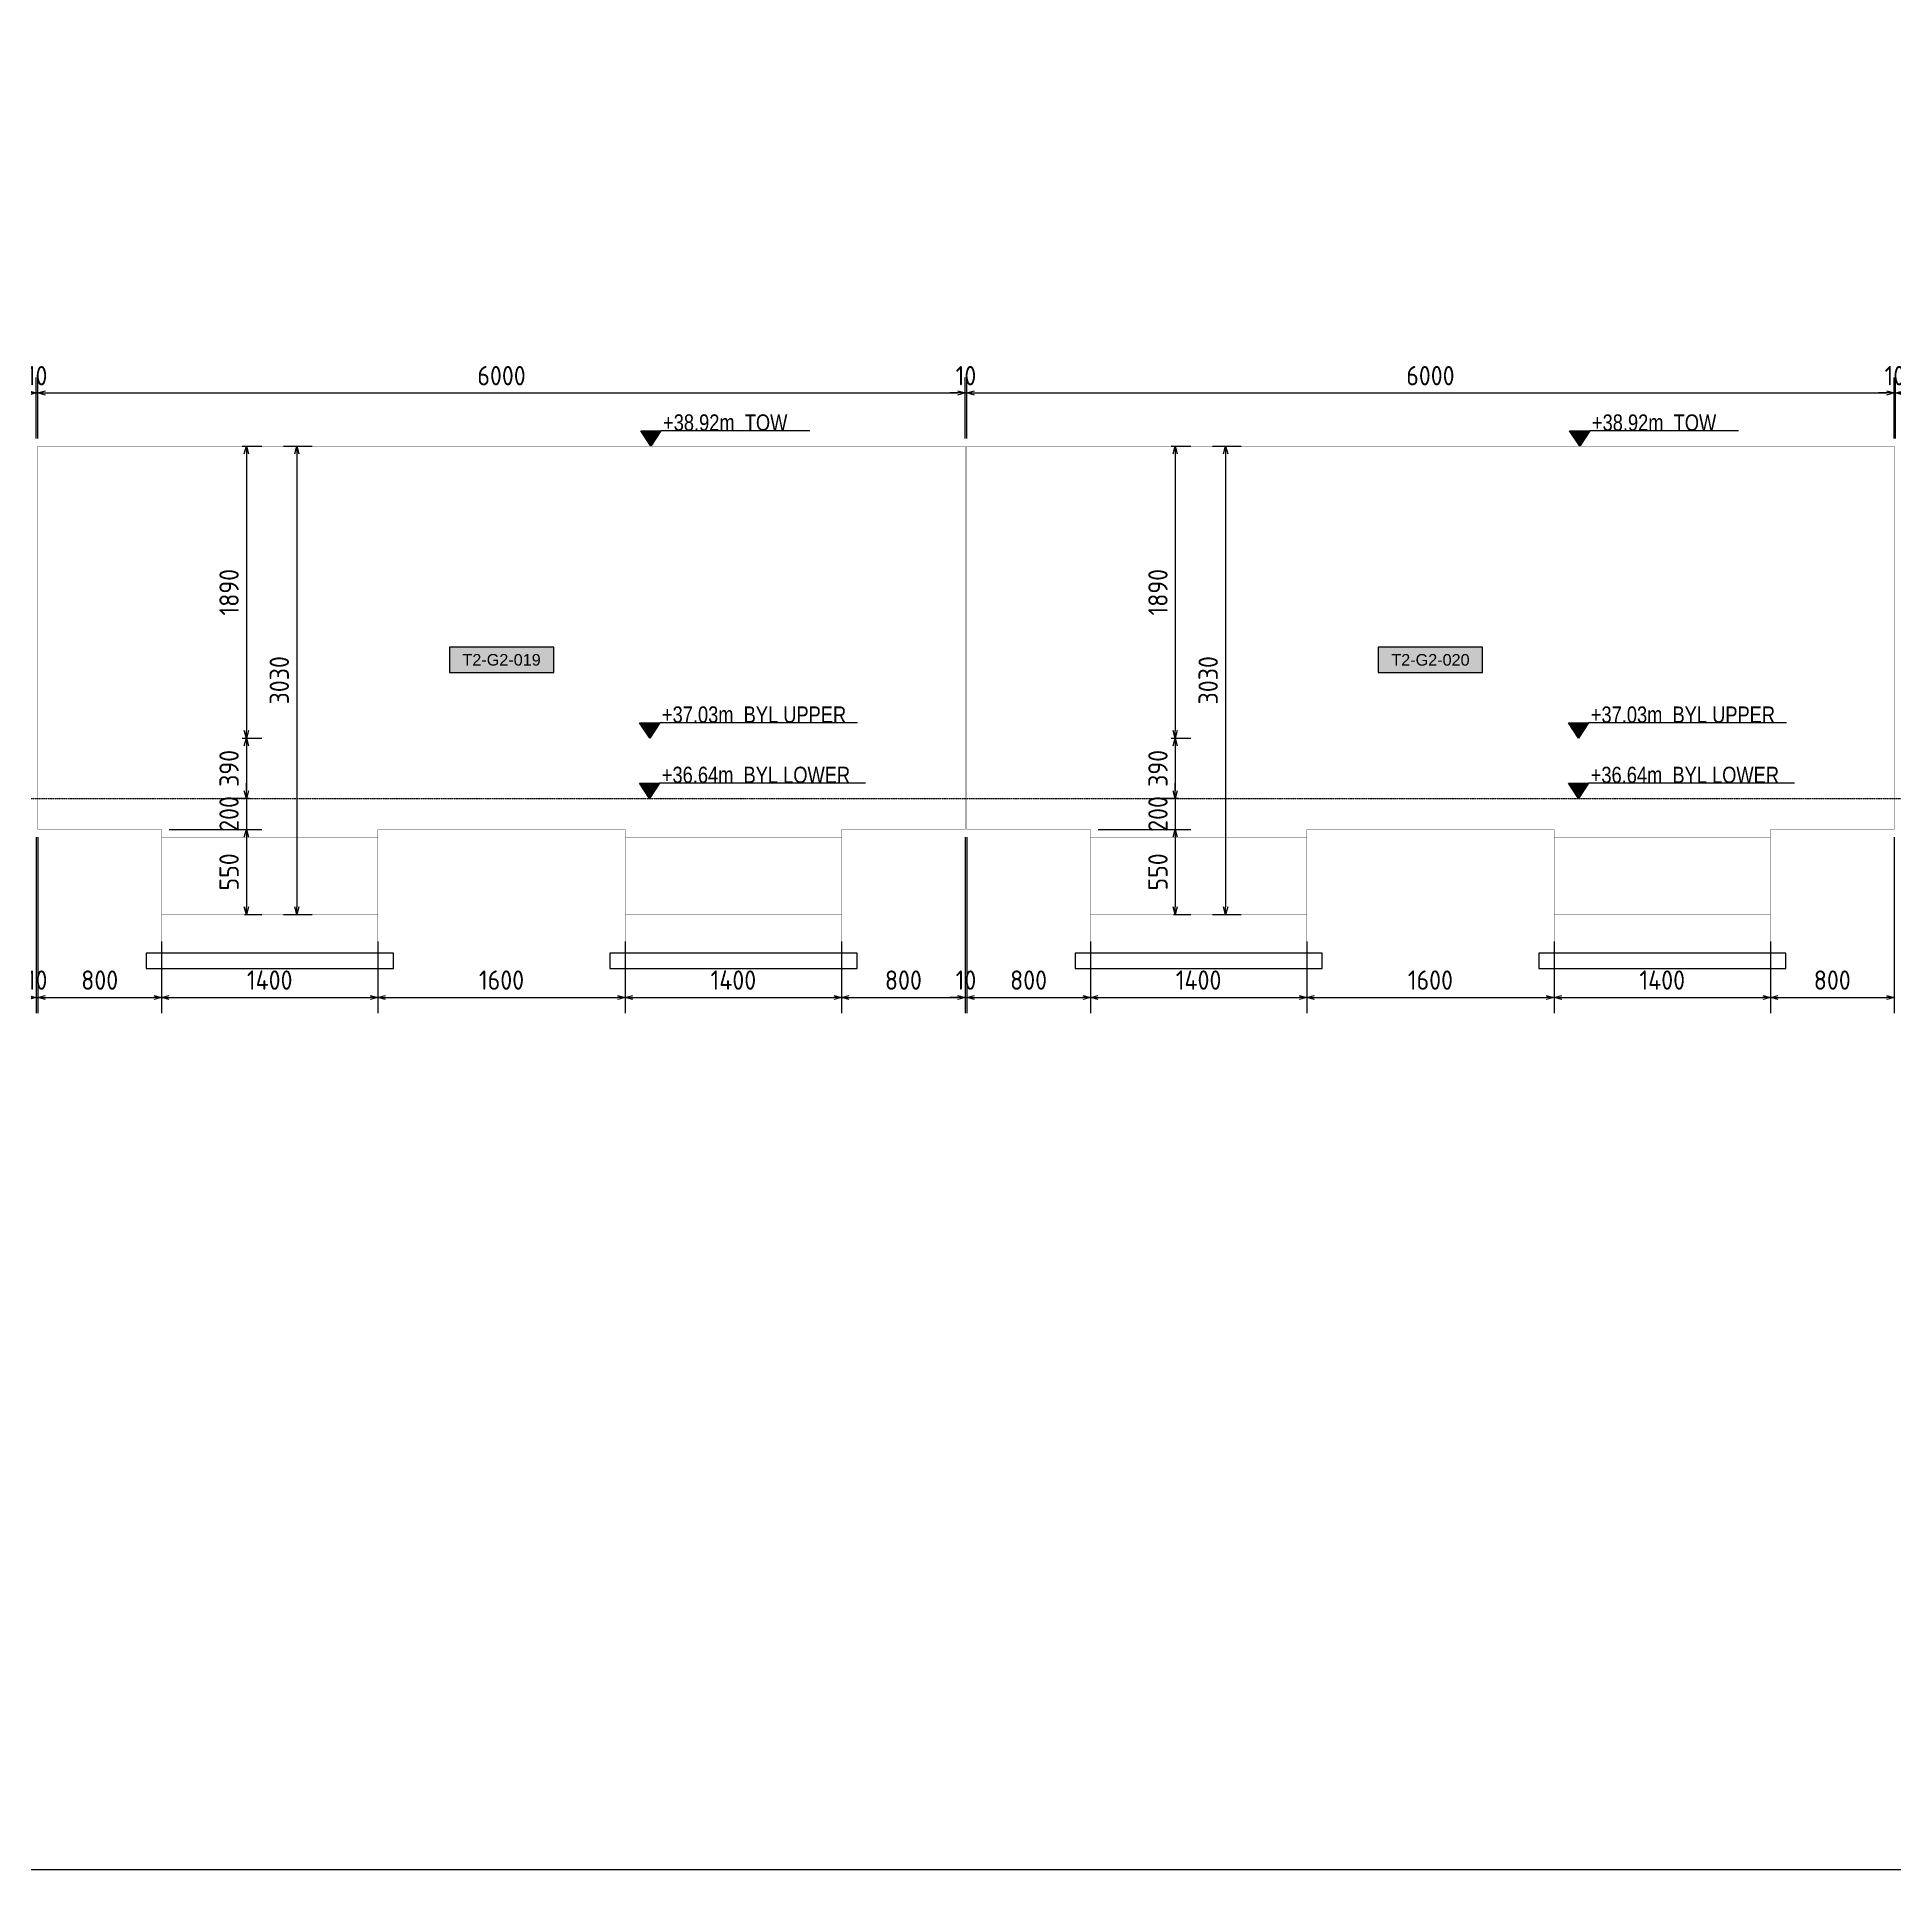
# Model space of a CAD drawing. Header units: centimetres. Extents: x -6122352 to 6876996, y -1694241 to 2592194.
# Drawn here: x 3414785 to 3426805, y 779040 to 790899 of the extents above; entities that cross this region are included whole.
import ezdxf
from ezdxf.enums import TextEntityAlignment as Align

# ---------------------------------------------------------------- set-up
doc = ezdxf.new("R2010")
doc.units = ezdxf.units.CM
doc.header["$MEASUREMENT"] = 0
doc.header["$PDMODE"] = 66
doc.header["$PDSIZE"] = 100
for name, pattern in [('CENTER', [2, 1.25, -0.25, 0.25, -0.25]), ('DASHED2', [0.375, 0.25, -0.125]), ('HIDDEN', [0.375, 0.25, -0.125])]:
    doc.linetypes.add(name, pattern=pattern)
doc.layers.get('Defpoints').update_dxf_attribs({"color": 255, "linetype": 'CENTER'})
for name, color, linetype in [('@MI-TYPE-01', 30, 'Continuous'), ('@MI-TYPE-02', 6, 'Continuous'), ('JML-Dimension', 1, 'Continuous'), ('PANEL-TAGS', 7, 'Continuous'), ('SECTION', 130, 'Continuous')]:
    doc.layers.add(name, color=color, linetype=linetype)
doc.styles.add('PANELTAG_STYLE', font='arial.ttf')
doc.styles.add('Schueco-BEMSTIL', font='isocpeur.ttf', dxfattribs={"width": 0.9})
doc.styles.add('txt-Pisa-std', font='arial.ttf', dxfattribs={"width": 0.8})
doc.dimstyles.new('MI- JWC-TXT-2.5 MM', dxfattribs={"dimscale": 1.5, "dimtxt": 2.5, "dimasz": 1, "dimexe": 2, "dimexo": 1, "dimgap": 1, "dimtad": 1, "dimdec": 0, "dimdsep": 46, "dimtxsty": 'Schueco-BEMSTIL', "dimblk": 'OPEN30', "dimcen": 0, "dimdle": 2, "dimclrd": 140, "dimclre": 8, "dimclrt": 40, "dimadec": 0, "dimazin": 2, "dimtfac": 1, "dimtdec": 0, "dimtix": 1, "dimtmove": 2, "dimatfit": 3, "dimldrblk": 'OPEN', "dimfxl": 2, "dimlwd": -1, "dimlwe": -1, "dimarcsym": 0})

# ---------------------------------------------------------------- blocks, each defined once
blk = doc.blocks.new('*U1142')
at = {"layer": 'JML-Dimension'}
h = blk.add_hatch(color=10, dxfattribs=at)
h.dxf.hatch_style = 1
h.paths.add_polyline_path([(0, 0), (-1.54, 2.37), (1.54, 2.37)])
blk.add_line((24.31, 2.37), (1.54, 2.37), dxfattribs=at)
blk.add_lwpolyline([(0, 0), (-1.54, 2.37), (1.54, 2.37), (0, 0)], dxfattribs=at)
at = {"color": 5, "style": 'txt-Pisa-std', "width": 0.8}
blk.add_attdef('+0.0', text='', height=2.5, dxfattribs=at).set_placement((1.87, 2.37), align=Align.BOTTOM_LEFT)
blk = doc.blocks.new('*U1445')
at = {"layer": 'JML-Dimension'}
h = blk.add_hatch(color=10, dxfattribs=at)
h.dxf.hatch_style = 1
h.paths.add_polyline_path([(0, 0), (-1.54, 2.37), (1.54, 2.37)])
blk.add_line((31.81, 2.37), (1.54, 2.37), dxfattribs=at)
blk.add_lwpolyline([(0, 0), (-1.54, 2.37), (1.54, 2.37), (0, 0)], dxfattribs=at)
at = {"color": 5, "style": 'txt-Pisa-std', "width": 0.8}
blk.add_attdef('+0.0', text='', height=2.5, dxfattribs=at).set_placement((1.87, 2.37), align=Align.BOTTOM_LEFT)
blk = doc.blocks.new('*U1446')
at = {"layer": 'JML-Dimension'}
h = blk.add_hatch(color=10, dxfattribs=at)
h.dxf.hatch_style = 1
h.paths.add_polyline_path([(0, 0), (-1.54, 2.37), (1.54, 2.37)])
blk.add_line((33.03, 2.37), (1.54, 2.37), dxfattribs=at)
blk.add_lwpolyline([(0, 0), (-1.54, 2.37), (1.54, 2.37), (0, 0)], dxfattribs=at)
at = {"color": 5, "style": 'txt-Pisa-std', "width": 0.8}
blk.add_attdef('+0.0', text='', height=2.5, dxfattribs=at).set_placement((1.87, 2.37), align=Align.BOTTOM_LEFT)
blk = doc.blocks.new('_Open30')
at = {"color": 0, "linetype": 'ByBlock', "lineweight": -2}
for p, q in [((-1, 0.27), (0, 0)), ((0, 0), (-1, -0.27)), ((0, 0), (-1, 0))]:
    blk.add_line(p, q, dxfattribs=at)
blk = doc.blocks.new('*D1535')
at = {"layer": '@MI-TYPE-01', "color": 8, "transparency": 16777216}
for p, q in [((3416379, 788252), (3416565, 788252)), ((3416379, 785222), (3416565, 785222))]:
    blk.add_line(p, q, dxfattribs=at)
at = {"layer": '@MI-TYPE-01', "color": 140, "transparency": 16777216}
blk.add_line((3416465, 788202), (3416465, 785272), dxfattribs=at)
at = {"layer": 'Defpoints', "color": 0, "transparency": 16777216}
for p in [(3416329, 788252), (3416329, 785222), (3416465, 785222)]:
    blk.add_point(p, dxfattribs=at)
at = {"layer": '@MI-TYPE-01', "color": 140, "transparency": 16777216, "xscale": 50, "yscale": 50, "zscale": 50}
for p, rotation in [((3416465, 788252), 90), ((3416465, 785222), 270)]:
    blk.add_blockref('_Open30', p, dxfattribs=dict(at, rotation=rotation))
at = {"layer": '@MI-TYPE-01', "color": 40, "transparency": 16777216, "insert": (3416352, 786737), "char_height": 125, "attachment_point": 5, "rotation": 90, "style": 'Schueco-BEMSTIL'}
blk.add_mtext('3030', dxfattribs=at)
blk = doc.blocks.new('_Open')
at = {"color": 0, "linetype": 'ByBlock', "lineweight": -2}
for p, q in [((-1, 0.2), (0, 0)), ((-1, -0.2), (0, 0)), ((0, 0), (-1, 0))]:
    blk.add_line(p, q, dxfattribs=at)
blk = doc.blocks.new('*D1536')
at = {"layer": '@MI-TYPE-01', "color": 8, "transparency": 16777216}
for p, q in [((3416112, 788252), (3416239, 788252)), ((3416112, 786362), (3416239, 786362))]:
    blk.add_line(p, q, dxfattribs=at)
at = {"layer": '@MI-TYPE-01', "color": 140, "transparency": 16777216}
blk.add_line((3416139, 788202), (3416139, 786412), dxfattribs=at)
at = {"layer": 'Defpoints', "color": 0, "transparency": 16777216}
for p in [(3416062, 788252), (3416062, 786362), (3416139, 786362)]:
    blk.add_point(p, dxfattribs=at)
at = {"layer": '@MI-TYPE-01', "color": 140, "transparency": 16777216, "xscale": 50, "yscale": 50, "zscale": 50}
for p, rotation in [((3416139, 788252), 90), ((3416139, 786362), 270)]:
    blk.add_blockref('_Open30', p, dxfattribs=dict(at, rotation=rotation))
at = {"layer": '@MI-TYPE-01', "color": 40, "transparency": 16777216, "insert": (3416027, 787307), "char_height": 125, "attachment_point": 5, "rotation": 90, "style": 'Schueco-BEMSTIL'}
blk.add_mtext('1890', dxfattribs=at)
blk = doc.blocks.new('*D1537')
at = {"layer": '@MI-TYPE-01', "color": 8, "transparency": 16777216}
for p, q in [((3416112, 786362), (3416239, 786362)), ((3416160, 785972), (3416039, 785972))]:
    blk.add_line(p, q, dxfattribs=at)
at = {"layer": '@MI-TYPE-01', "color": 140, "transparency": 16777216}
blk.add_line((3416139, 786312), (3416139, 786022), dxfattribs=at)
at = {"layer": 'Defpoints', "color": 0, "transparency": 16777216}
for p in [(3416062, 786362), (3416139, 785972), (3416210, 785972)]:
    blk.add_point(p, dxfattribs=at)
at = {"layer": '@MI-TYPE-01', "color": 140, "transparency": 16777216, "xscale": 50, "yscale": 50, "zscale": 50}
for p, rotation in [((3416139, 786362), 90), ((3416139, 785972), 270)]:
    blk.add_blockref('_Open30', p, dxfattribs=dict(at, rotation=rotation))
at = {"layer": '@MI-TYPE-01', "color": 40, "transparency": 16777216, "insert": (3416027, 786167), "char_height": 125, "attachment_point": 5, "rotation": 90, "style": 'Schueco-BEMSTIL'}
blk.add_mtext('390', dxfattribs=at)
blk = doc.blocks.new('*D1538')
at = {"layer": '@MI-TYPE-01', "color": 8, "transparency": 16777216}
for p, q in [((3416160, 785972), (3416039, 785972)), ((3415640, 785772), (3416239, 785772))]:
    blk.add_line(p, q, dxfattribs=at)
at = {"layer": '@MI-TYPE-01', "color": 140, "transparency": 16777216}
for p, q in [((3416139, 786022), (3416139, 786072)), ((3416139, 785972), (3416139, 785772)), ((3416139, 785722), (3416139, 785672))]:
    blk.add_line(p, q, dxfattribs=at)
at = {"layer": 'Defpoints', "color": 0, "transparency": 16777216}
for p in [(3416210, 785972), (3415590, 785772), (3416139, 785772)]:
    blk.add_point(p, dxfattribs=at)
at = {"layer": '@MI-TYPE-01', "color": 140, "transparency": 16777216, "xscale": 50, "yscale": 50, "zscale": 50}
for p, rotation in [((3416139, 785972), 270), ((3416139, 785772), 90)]:
    blk.add_blockref('_Open30', p, dxfattribs=dict(at, rotation=rotation))
at = {"layer": '@MI-TYPE-01', "color": 40, "transparency": 16777216, "insert": (3416027, 785872), "char_height": 125, "attachment_point": 5, "rotation": 90, "style": 'Schueco-BEMSTIL'}
blk.add_mtext('200', dxfattribs=at)
blk = doc.blocks.new('*D1539')
at = {"layer": '@MI-TYPE-01', "color": 8, "transparency": 16777216}
for p, q in [((3415640, 785772), (3416239, 785772)), ((3416127, 785222), (3416239, 785222))]:
    blk.add_line(p, q, dxfattribs=at)
at = {"layer": '@MI-TYPE-01', "color": 140, "transparency": 16777216}
blk.add_line((3416139, 785722), (3416139, 785272), dxfattribs=at)
at = {"layer": 'Defpoints', "color": 0, "transparency": 16777216}
for p in [(3415590, 785772), (3416077, 785222), (3416139, 785222)]:
    blk.add_point(p, dxfattribs=at)
at = {"layer": '@MI-TYPE-01', "color": 140, "transparency": 16777216, "xscale": 50, "yscale": 50, "zscale": 50}
for p, rotation in [((3416139, 785772), 90), ((3416139, 785222), 270)]:
    blk.add_blockref('_Open30', p, dxfattribs=dict(at, rotation=rotation))
at = {"layer": '@MI-TYPE-01', "color": 40, "transparency": 16777216, "insert": (3416027, 785497), "char_height": 125, "attachment_point": 5, "rotation": 90, "style": 'Schueco-BEMSTIL'}
blk.add_mtext('550', dxfattribs=at)
blk = doc.blocks.new('*D1540')
at = {"layer": '@MI-TYPE-01', "color": 8, "transparency": 16777216}
for p, q in [((3422389, 788252), (3422575, 788252)), ((3422389, 785222), (3422575, 785222))]:
    blk.add_line(p, q, dxfattribs=at)
at = {"layer": '@MI-TYPE-01', "color": 140, "transparency": 16777216}
blk.add_line((3422475, 788202), (3422475, 785272), dxfattribs=at)
at = {"layer": 'Defpoints', "color": 0, "transparency": 16777216}
for p in [(3422339, 788252), (3422339, 785222), (3422475, 785222)]:
    blk.add_point(p, dxfattribs=at)
at = {"layer": '@MI-TYPE-01', "color": 140, "transparency": 16777216, "xscale": 50, "yscale": 50, "zscale": 50}
for p, rotation in [((3422475, 788252), 90), ((3422475, 785222), 270)]:
    blk.add_blockref('_Open30', p, dxfattribs=dict(at, rotation=rotation))
at = {"layer": '@MI-TYPE-01', "color": 40, "transparency": 16777216, "insert": (3422362, 786737), "char_height": 125, "attachment_point": 5, "rotation": 90, "style": 'Schueco-BEMSTIL'}
blk.add_mtext('3030', dxfattribs=at)
blk = doc.blocks.new('*D1541')
at = {"layer": '@MI-TYPE-01', "color": 8, "transparency": 16777216}
for p, q in [((3422122, 788252), (3422249, 788252)), ((3422122, 786362), (3422249, 786362))]:
    blk.add_line(p, q, dxfattribs=at)
at = {"layer": '@MI-TYPE-01', "color": 140, "transparency": 16777216}
blk.add_line((3422149, 788202), (3422149, 786412), dxfattribs=at)
at = {"layer": 'Defpoints', "color": 0, "transparency": 16777216}
for p in [(3422072, 788252), (3422072, 786362), (3422149, 786362)]:
    blk.add_point(p, dxfattribs=at)
at = {"layer": '@MI-TYPE-01', "color": 140, "transparency": 16777216, "xscale": 50, "yscale": 50, "zscale": 50}
for p, rotation in [((3422149, 788252), 90), ((3422149, 786362), 270)]:
    blk.add_blockref('_Open30', p, dxfattribs=dict(at, rotation=rotation))
at = {"layer": '@MI-TYPE-01', "color": 40, "transparency": 16777216, "insert": (3422037, 787307), "char_height": 125, "attachment_point": 5, "rotation": 90, "style": 'Schueco-BEMSTIL'}
blk.add_mtext('1890', dxfattribs=at)
blk = doc.blocks.new('*D1542')
at = {"layer": '@MI-TYPE-01', "color": 8, "transparency": 16777216}
for p, q in [((3422122, 786362), (3422249, 786362)), ((3422170, 785972), (3422049, 785972))]:
    blk.add_line(p, q, dxfattribs=at)
at = {"layer": '@MI-TYPE-01', "color": 140, "transparency": 16777216}
blk.add_line((3422149, 786312), (3422149, 786022), dxfattribs=at)
at = {"layer": 'Defpoints', "color": 0, "transparency": 16777216}
for p in [(3422072, 786362), (3422149, 785972), (3422220, 785972)]:
    blk.add_point(p, dxfattribs=at)
at = {"layer": '@MI-TYPE-01', "color": 140, "transparency": 16777216, "xscale": 50, "yscale": 50, "zscale": 50}
for p, rotation in [((3422149, 786362), 90), ((3422149, 785972), 270)]:
    blk.add_blockref('_Open30', p, dxfattribs=dict(at, rotation=rotation))
at = {"layer": '@MI-TYPE-01', "color": 40, "transparency": 16777216, "insert": (3422037, 786167), "char_height": 125, "attachment_point": 5, "rotation": 90, "style": 'Schueco-BEMSTIL'}
blk.add_mtext('390', dxfattribs=at)
blk = doc.blocks.new('*D1543')
at = {"layer": '@MI-TYPE-01', "color": 8, "transparency": 16777216}
for p, q in [((3422170, 785972), (3422049, 785972)), ((3421650, 785772), (3422249, 785772))]:
    blk.add_line(p, q, dxfattribs=at)
at = {"layer": '@MI-TYPE-01', "color": 140, "transparency": 16777216}
for p, q in [((3422149, 786022), (3422149, 786072)), ((3422149, 785972), (3422149, 785772)), ((3422149, 785722), (3422149, 785672))]:
    blk.add_line(p, q, dxfattribs=at)
at = {"layer": 'Defpoints', "color": 0, "transparency": 16777216}
for p in [(3422220, 785972), (3421600, 785772), (3422149, 785772)]:
    blk.add_point(p, dxfattribs=at)
at = {"layer": '@MI-TYPE-01', "color": 140, "transparency": 16777216, "xscale": 50, "yscale": 50, "zscale": 50}
for p, rotation in [((3422149, 785972), 270), ((3422149, 785772), 90)]:
    blk.add_blockref('_Open30', p, dxfattribs=dict(at, rotation=rotation))
at = {"layer": '@MI-TYPE-01', "color": 40, "transparency": 16777216, "insert": (3422037, 785872), "char_height": 125, "attachment_point": 5, "rotation": 90, "style": 'Schueco-BEMSTIL'}
blk.add_mtext('200', dxfattribs=at)
blk = doc.blocks.new('*D1544')
at = {"layer": '@MI-TYPE-01', "color": 8, "transparency": 16777216}
for p, q in [((3421650, 785772), (3422249, 785772)), ((3422137, 785222), (3422249, 785222))]:
    blk.add_line(p, q, dxfattribs=at)
at = {"layer": '@MI-TYPE-01', "color": 140, "transparency": 16777216}
blk.add_line((3422149, 785722), (3422149, 785272), dxfattribs=at)
at = {"layer": 'Defpoints', "color": 0, "transparency": 16777216}
for p in [(3421600, 785772), (3422087, 785222), (3422149, 785222)]:
    blk.add_point(p, dxfattribs=at)
at = {"layer": '@MI-TYPE-01', "color": 140, "transparency": 16777216, "xscale": 50, "yscale": 50, "zscale": 50}
for p, rotation in [((3422149, 785772), 90), ((3422149, 785222), 270)]:
    blk.add_blockref('_Open30', p, dxfattribs=dict(at, rotation=rotation))
at = {"layer": '@MI-TYPE-01', "color": 40, "transparency": 16777216, "insert": (3422037, 785497), "char_height": 125, "attachment_point": 5, "rotation": 90, "style": 'Schueco-BEMSTIL'}
blk.add_mtext('550', dxfattribs=at)
blk = doc.blocks.new('T2-ELE FT')
at = {"color": 12, "linetype": 'HIDDEN', "ltscale": 5, "const_width": 2}
blk.add_lwpolyline([(30306558, 1676366), (30306558, 1676866), (30307958, 1676866), (30307958, 1676366)], dxfattribs=at)
at = {"color": 12, "ltscale": 20, "const_width": 2}
blk.add_lwpolyline([(30306558, 1676366), (30307958, 1676366), (30307958, 1676116), (30306558, 1676116)], close=True, dxfattribs=at)
at = {"color": 8, "ltscale": 20}
blk.add_lwpolyline([(30306458, 1676116), (30308058, 1676116), (30308058, 1676016), (30306458, 1676016)], close=True, dxfattribs=at)
blk = doc.blocks.new('*D1584')
at = {"layer": '@MI-TYPE-01', "color": 8, "transparency": 16777216}
for p, q in [((3414780, 788302), (3414780, 788696)), ((3414790, 788302), (3414790, 788696))]:
    blk.add_line(p, q, dxfattribs=at)
at = {"layer": '@MI-TYPE-01', "color": 140, "transparency": 16777216}
for p, q in [((3414730, 788596), (3414680, 788596)), ((3414780, 788596), (3414790, 788596)), ((3414840, 788596), (3414890, 788596))]:
    blk.add_line(p, q, dxfattribs=at)
at = {"layer": 'Defpoints', "color": 0, "transparency": 16777216}
for p in [(3414790, 788596), (3414780, 788252), (3414790, 788252)]:
    blk.add_point(p, dxfattribs=at)
at = {"layer": '@MI-TYPE-01', "color": 140, "transparency": 16777216, "xscale": 50, "yscale": 50, "zscale": 50}
blk.add_blockref('_Open30', (3414780, 788596), dxfattribs=at)
at = {"layer": '@MI-TYPE-01', "color": 140, "transparency": 16777216, "xscale": 50, "yscale": 50, "zscale": 50, "rotation": 180}
blk.add_blockref('_Open30', (3414790, 788596), dxfattribs=at)
at = {"layer": '@MI-TYPE-01', "color": 40, "transparency": 16777216, "insert": (3414785, 788708), "char_height": 125, "attachment_point": 5, "style": 'Schueco-BEMSTIL'}
blk.add_mtext('10', dxfattribs=at)
blk = doc.blocks.new('*D1585')
at = {"layer": '@MI-TYPE-01', "color": 8, "transparency": 16777216}
for p, q in [((3414790, 788302), (3414790, 788696)), ((3420790, 788302), (3420790, 788696))]:
    blk.add_line(p, q, dxfattribs=at)
at = {"layer": '@MI-TYPE-01', "color": 140, "transparency": 16777216}
blk.add_line((3414840, 788596), (3420740, 788596), dxfattribs=at)
at = {"layer": 'Defpoints', "color": 0, "transparency": 16777216}
for p in [(3420790, 788596), (3414790, 788252), (3420790, 788252)]:
    blk.add_point(p, dxfattribs=at)
at = {"layer": '@MI-TYPE-01', "color": 140, "transparency": 16777216, "xscale": 50, "yscale": 50, "zscale": 50, "rotation": 180}
blk.add_blockref('_Open30', (3414790, 788596), dxfattribs=at)
at = {"layer": '@MI-TYPE-01', "color": 140, "transparency": 16777216, "xscale": 50, "yscale": 50, "zscale": 50}
blk.add_blockref('_Open30', (3420790, 788596), dxfattribs=at)
at = {"layer": '@MI-TYPE-01', "color": 40, "transparency": 16777216, "insert": (3417790, 788708), "char_height": 125, "attachment_point": 5, "style": 'Schueco-BEMSTIL'}
blk.add_mtext('6000', dxfattribs=at)
blk = doc.blocks.new('*D1586')
at = {"layer": '@MI-TYPE-01', "color": 8, "transparency": 16777216}
for p, q in [((3420790, 788302), (3420790, 788696)), ((3420800, 788301), (3420800, 788696))]:
    blk.add_line(p, q, dxfattribs=at)
at = {"layer": '@MI-TYPE-01', "color": 140, "transparency": 16777216}
for p, q in [((3420740, 788596), (3420690, 788596)), ((3420790, 788596), (3420800, 788596)), ((3420850, 788596), (3420900, 788596))]:
    blk.add_line(p, q, dxfattribs=at)
at = {"layer": 'Defpoints', "color": 0, "transparency": 16777216}
for p in [(3420800, 788596), (3420790, 788252), (3420800, 788251)]:
    blk.add_point(p, dxfattribs=at)
at = {"layer": '@MI-TYPE-01', "color": 140, "transparency": 16777216, "xscale": 50, "yscale": 50, "zscale": 50}
blk.add_blockref('_Open30', (3420790, 788596), dxfattribs=at)
at = {"layer": '@MI-TYPE-01', "color": 140, "transparency": 16777216, "xscale": 50, "yscale": 50, "zscale": 50, "rotation": 180}
blk.add_blockref('_Open30', (3420800, 788596), dxfattribs=at)
at = {"layer": '@MI-TYPE-01', "color": 40, "transparency": 16777216, "insert": (3420795, 788708), "char_height": 125, "attachment_point": 5, "style": 'Schueco-BEMSTIL'}
blk.add_mtext('10', dxfattribs=at)
blk = doc.blocks.new('*D1587')
at = {"layer": '@MI-TYPE-01', "color": 8, "transparency": 16777216}
for p, q in [((3420800, 788301), (3420800, 788696)), ((3426800, 788301), (3426800, 788696))]:
    blk.add_line(p, q, dxfattribs=at)
at = {"layer": '@MI-TYPE-01', "color": 140, "transparency": 16777216}
blk.add_line((3420850, 788596), (3426750, 788596), dxfattribs=at)
at = {"layer": 'Defpoints', "color": 0, "transparency": 16777216}
for p in [(3426800, 788596), (3420800, 788251), (3426800, 788251)]:
    blk.add_point(p, dxfattribs=at)
at = {"layer": '@MI-TYPE-01', "color": 140, "transparency": 16777216, "xscale": 50, "yscale": 50, "zscale": 50, "rotation": 180}
blk.add_blockref('_Open30', (3420800, 788596), dxfattribs=at)
at = {"layer": '@MI-TYPE-01', "color": 140, "transparency": 16777216, "xscale": 50, "yscale": 50, "zscale": 50}
blk.add_blockref('_Open30', (3426800, 788596), dxfattribs=at)
at = {"layer": '@MI-TYPE-01', "color": 40, "transparency": 16777216, "insert": (3423800, 788708), "char_height": 125, "attachment_point": 5, "style": 'Schueco-BEMSTIL'}
blk.add_mtext('6000', dxfattribs=at)
blk = doc.blocks.new('*D1695')
at = {"layer": '@MI-TYPE-01', "color": 8, "transparency": 16777216}
for p, q in [((3414780, 785722), (3414780, 784584)), ((3414790, 785722), (3414790, 784584))]:
    blk.add_line(p, q, dxfattribs=at)
at = {"layer": '@MI-TYPE-01', "color": 140, "transparency": 16777216}
for p, q in [((3414730, 784684), (3414680, 784684)), ((3414780, 784684), (3414790, 784684)), ((3414840, 784684), (3414890, 784684))]:
    blk.add_line(p, q, dxfattribs=at)
at = {"layer": 'Defpoints', "color": 0, "transparency": 16777216}
for p in [(3414780, 785772), (3414790, 785772), (3414790, 784684)]:
    blk.add_point(p, dxfattribs=at)
at = {"layer": '@MI-TYPE-01', "color": 140, "transparency": 16777216, "xscale": 50, "yscale": 50, "zscale": 50}
blk.add_blockref('_Open30', (3414780, 784684), dxfattribs=at)
at = {"layer": '@MI-TYPE-01', "color": 140, "transparency": 16777216, "xscale": 50, "yscale": 50, "zscale": 50, "rotation": 180}
blk.add_blockref('_Open30', (3414790, 784684), dxfattribs=at)
at = {"layer": '@MI-TYPE-01', "color": 40, "transparency": 16777216, "insert": (3414785, 784797), "char_height": 125, "attachment_point": 5, "style": 'Schueco-BEMSTIL'}
blk.add_mtext('10', dxfattribs=at)
blk = doc.blocks.new('*D1696')
at = {"layer": '@MI-TYPE-01', "color": 8, "transparency": 16777216}
for p, q in [((3414790, 785722), (3414790, 784584)), ((3415590, 785047), (3415590, 784584))]:
    blk.add_line(p, q, dxfattribs=at)
at = {"layer": '@MI-TYPE-01', "color": 140, "transparency": 16777216}
blk.add_line((3414840, 784684), (3415540, 784684), dxfattribs=at)
at = {"layer": 'Defpoints', "color": 0, "transparency": 16777216}
for p in [(3414790, 785772), (3415590, 785097), (3415590, 784684)]:
    blk.add_point(p, dxfattribs=at)
at = {"layer": '@MI-TYPE-01', "color": 140, "transparency": 16777216, "xscale": 50, "yscale": 50, "zscale": 50, "rotation": 180}
blk.add_blockref('_Open30', (3414790, 784684), dxfattribs=at)
at = {"layer": '@MI-TYPE-01', "color": 140, "transparency": 16777216, "xscale": 50, "yscale": 50, "zscale": 50}
blk.add_blockref('_Open30', (3415590, 784684), dxfattribs=at)
at = {"layer": '@MI-TYPE-01', "color": 40, "transparency": 16777216, "insert": (3415190, 784797), "char_height": 125, "attachment_point": 5, "style": 'Schueco-BEMSTIL'}
blk.add_mtext('800', dxfattribs=at)
blk = doc.blocks.new('*D1697')
at = {"layer": '@MI-TYPE-01', "color": 8, "transparency": 16777216}
for p, q in [((3415590, 785047), (3415590, 784584)), ((3416990, 785047), (3416990, 784584))]:
    blk.add_line(p, q, dxfattribs=at)
at = {"layer": '@MI-TYPE-01', "color": 140, "transparency": 16777216}
blk.add_line((3415640, 784684), (3416940, 784684), dxfattribs=at)
at = {"layer": 'Defpoints', "color": 0, "transparency": 16777216}
for p in [(3415590, 785097), (3416990, 785097), (3416990, 784684)]:
    blk.add_point(p, dxfattribs=at)
at = {"layer": '@MI-TYPE-01', "color": 140, "transparency": 16777216, "xscale": 50, "yscale": 50, "zscale": 50, "rotation": 180}
blk.add_blockref('_Open30', (3415590, 784684), dxfattribs=at)
at = {"layer": '@MI-TYPE-01', "color": 140, "transparency": 16777216, "xscale": 50, "yscale": 50, "zscale": 50}
blk.add_blockref('_Open30', (3416990, 784684), dxfattribs=at)
at = {"layer": '@MI-TYPE-01', "color": 40, "transparency": 16777216, "insert": (3416290, 784797), "char_height": 125, "attachment_point": 5, "style": 'Schueco-BEMSTIL'}
blk.add_mtext('1400', dxfattribs=at)
blk = doc.blocks.new('*D1698')
at = {"layer": '@MI-TYPE-01', "color": 8, "transparency": 16777216}
for p, q in [((3416990, 785047), (3416990, 784584)), ((3418590, 785047), (3418590, 784584))]:
    blk.add_line(p, q, dxfattribs=at)
at = {"layer": '@MI-TYPE-01', "color": 140, "transparency": 16777216}
blk.add_line((3417040, 784684), (3418540, 784684), dxfattribs=at)
at = {"layer": 'Defpoints', "color": 0, "transparency": 16777216}
for p in [(3416990, 785097), (3418590, 785097), (3418590, 784684)]:
    blk.add_point(p, dxfattribs=at)
at = {"layer": '@MI-TYPE-01', "color": 140, "transparency": 16777216, "xscale": 50, "yscale": 50, "zscale": 50, "rotation": 180}
blk.add_blockref('_Open30', (3416990, 784684), dxfattribs=at)
at = {"layer": '@MI-TYPE-01', "color": 140, "transparency": 16777216, "xscale": 50, "yscale": 50, "zscale": 50}
blk.add_blockref('_Open30', (3418590, 784684), dxfattribs=at)
at = {"layer": '@MI-TYPE-01', "color": 40, "transparency": 16777216, "insert": (3417790, 784797), "char_height": 125, "attachment_point": 5, "style": 'Schueco-BEMSTIL'}
blk.add_mtext('1600', dxfattribs=at)
blk = doc.blocks.new('*D1699')
at = {"layer": '@MI-TYPE-01', "color": 8, "transparency": 16777216}
for p, q in [((3418590, 785047), (3418590, 784584)), ((3419990, 785047), (3419990, 784584))]:
    blk.add_line(p, q, dxfattribs=at)
at = {"layer": '@MI-TYPE-01', "color": 140, "transparency": 16777216}
blk.add_line((3418640, 784684), (3419940, 784684), dxfattribs=at)
at = {"layer": 'Defpoints', "color": 0, "transparency": 16777216}
for p in [(3418590, 785097), (3419990, 785097), (3419990, 784684)]:
    blk.add_point(p, dxfattribs=at)
at = {"layer": '@MI-TYPE-01', "color": 140, "transparency": 16777216, "xscale": 50, "yscale": 50, "zscale": 50, "rotation": 180}
blk.add_blockref('_Open30', (3418590, 784684), dxfattribs=at)
at = {"layer": '@MI-TYPE-01', "color": 140, "transparency": 16777216, "xscale": 50, "yscale": 50, "zscale": 50}
blk.add_blockref('_Open30', (3419990, 784684), dxfattribs=at)
at = {"layer": '@MI-TYPE-01', "color": 40, "transparency": 16777216, "insert": (3419290, 784797), "char_height": 125, "attachment_point": 5, "style": 'Schueco-BEMSTIL'}
blk.add_mtext('1400', dxfattribs=at)
blk = doc.blocks.new('*D1700')
at = {"layer": '@MI-TYPE-01', "color": 8, "transparency": 16777216}
for p, q in [((3420790, 785722), (3420790, 784584)), ((3419990, 785047), (3419990, 784584))]:
    blk.add_line(p, q, dxfattribs=at)
at = {"layer": '@MI-TYPE-01', "color": 140, "transparency": 16777216}
blk.add_line((3420040, 784684), (3420740, 784684), dxfattribs=at)
at = {"layer": 'Defpoints', "color": 0, "transparency": 16777216}
for p in [(3420790, 785772), (3419990, 785097), (3420790, 784684)]:
    blk.add_point(p, dxfattribs=at)
at = {"layer": '@MI-TYPE-01', "color": 140, "transparency": 16777216, "xscale": 50, "yscale": 50, "zscale": 50, "rotation": 180}
blk.add_blockref('_Open30', (3419990, 784684), dxfattribs=at)
at = {"layer": '@MI-TYPE-01', "color": 140, "transparency": 16777216, "xscale": 50, "yscale": 50, "zscale": 50}
blk.add_blockref('_Open30', (3420790, 784684), dxfattribs=at)
at = {"layer": '@MI-TYPE-01', "color": 40, "transparency": 16777216, "insert": (3420390, 784797), "char_height": 125, "attachment_point": 5, "style": 'Schueco-BEMSTIL'}
blk.add_mtext('800', dxfattribs=at)
blk = doc.blocks.new('*D1701')
at = {"layer": '@MI-TYPE-01', "color": 8, "transparency": 16777216}
for p, q in [((3420790, 785722), (3420790, 784584)), ((3420800, 785721), (3420800, 784584))]:
    blk.add_line(p, q, dxfattribs=at)
at = {"layer": '@MI-TYPE-01', "color": 140, "transparency": 16777216}
for p, q in [((3420740, 784684), (3420690, 784684)), ((3420790, 784684), (3420800, 784684)), ((3420850, 784684), (3420900, 784684))]:
    blk.add_line(p, q, dxfattribs=at)
at = {"layer": 'Defpoints', "color": 0, "transparency": 16777216}
for p in [(3420790, 785772), (3420800, 785771), (3420800, 784684)]:
    blk.add_point(p, dxfattribs=at)
at = {"layer": '@MI-TYPE-01', "color": 140, "transparency": 16777216, "xscale": 50, "yscale": 50, "zscale": 50}
blk.add_blockref('_Open30', (3420790, 784684), dxfattribs=at)
at = {"layer": '@MI-TYPE-01', "color": 140, "transparency": 16777216, "xscale": 50, "yscale": 50, "zscale": 50, "rotation": 180}
blk.add_blockref('_Open30', (3420800, 784684), dxfattribs=at)
at = {"layer": '@MI-TYPE-01', "color": 40, "transparency": 16777216, "insert": (3420795, 784797), "char_height": 125, "attachment_point": 5, "style": 'Schueco-BEMSTIL'}
blk.add_mtext('10', dxfattribs=at)
blk = doc.blocks.new('*D1702')
at = {"layer": '@MI-TYPE-01', "color": 8, "transparency": 16777216}
for p, q in [((3420800, 785721), (3420800, 784584)), ((3421600, 785046), (3421600, 784584))]:
    blk.add_line(p, q, dxfattribs=at)
at = {"layer": '@MI-TYPE-01', "color": 140, "transparency": 16777216}
blk.add_line((3420850, 784684), (3421550, 784684), dxfattribs=at)
at = {"layer": 'Defpoints', "color": 0, "transparency": 16777216}
for p in [(3420800, 785771), (3421600, 785096), (3421600, 784684)]:
    blk.add_point(p, dxfattribs=at)
at = {"layer": '@MI-TYPE-01', "color": 140, "transparency": 16777216, "xscale": 50, "yscale": 50, "zscale": 50, "rotation": 180}
blk.add_blockref('_Open30', (3420800, 784684), dxfattribs=at)
at = {"layer": '@MI-TYPE-01', "color": 140, "transparency": 16777216, "xscale": 50, "yscale": 50, "zscale": 50}
blk.add_blockref('_Open30', (3421600, 784684), dxfattribs=at)
at = {"layer": '@MI-TYPE-01', "color": 40, "transparency": 16777216, "insert": (3421200, 784797), "char_height": 125, "attachment_point": 5, "style": 'Schueco-BEMSTIL'}
blk.add_mtext('800', dxfattribs=at)
blk = doc.blocks.new('*D1703')
at = {"layer": '@MI-TYPE-01', "color": 8, "transparency": 16777216}
for p, q in [((3421600, 785046), (3421600, 784584)), ((3423000, 785046), (3423000, 784584))]:
    blk.add_line(p, q, dxfattribs=at)
at = {"layer": '@MI-TYPE-01', "color": 140, "transparency": 16777216}
blk.add_line((3421650, 784684), (3422950, 784684), dxfattribs=at)
at = {"layer": 'Defpoints', "color": 0, "transparency": 16777216}
for p in [(3421600, 785096), (3423000, 785096), (3423000, 784684)]:
    blk.add_point(p, dxfattribs=at)
at = {"layer": '@MI-TYPE-01', "color": 140, "transparency": 16777216, "xscale": 50, "yscale": 50, "zscale": 50, "rotation": 180}
blk.add_blockref('_Open30', (3421600, 784684), dxfattribs=at)
at = {"layer": '@MI-TYPE-01', "color": 140, "transparency": 16777216, "xscale": 50, "yscale": 50, "zscale": 50}
blk.add_blockref('_Open30', (3423000, 784684), dxfattribs=at)
at = {"layer": '@MI-TYPE-01', "color": 40, "transparency": 16777216, "insert": (3422300, 784797), "char_height": 125, "attachment_point": 5, "style": 'Schueco-BEMSTIL'}
blk.add_mtext('1400', dxfattribs=at)
blk = doc.blocks.new('*D1704')
at = {"layer": '@MI-TYPE-01', "color": 8, "transparency": 16777216}
for p, q in [((3423000, 785046), (3423000, 784584)), ((3424600, 785046), (3424600, 784584))]:
    blk.add_line(p, q, dxfattribs=at)
at = {"layer": '@MI-TYPE-01', "color": 140, "transparency": 16777216}
blk.add_line((3423050, 784684), (3424550, 784684), dxfattribs=at)
at = {"layer": 'Defpoints', "color": 0, "transparency": 16777216}
for p in [(3423000, 785096), (3424600, 785096), (3424600, 784684)]:
    blk.add_point(p, dxfattribs=at)
at = {"layer": '@MI-TYPE-01', "color": 140, "transparency": 16777216, "xscale": 50, "yscale": 50, "zscale": 50, "rotation": 180}
blk.add_blockref('_Open30', (3423000, 784684), dxfattribs=at)
at = {"layer": '@MI-TYPE-01', "color": 140, "transparency": 16777216, "xscale": 50, "yscale": 50, "zscale": 50}
blk.add_blockref('_Open30', (3424600, 784684), dxfattribs=at)
at = {"layer": '@MI-TYPE-01', "color": 40, "transparency": 16777216, "insert": (3423800, 784797), "char_height": 125, "attachment_point": 5, "style": 'Schueco-BEMSTIL'}
blk.add_mtext('1600', dxfattribs=at)
blk = doc.blocks.new('*D1705')
at = {"layer": '@MI-TYPE-01', "color": 8, "transparency": 16777216}
for p, q in [((3424600, 785046), (3424600, 784584)), ((3426000, 785046), (3426000, 784584))]:
    blk.add_line(p, q, dxfattribs=at)
at = {"layer": '@MI-TYPE-01', "color": 140, "transparency": 16777216}
blk.add_line((3424650, 784684), (3425950, 784684), dxfattribs=at)
at = {"layer": 'Defpoints', "color": 0, "transparency": 16777216}
for p in [(3424600, 785096), (3426000, 785096), (3426000, 784684)]:
    blk.add_point(p, dxfattribs=at)
at = {"layer": '@MI-TYPE-01', "color": 140, "transparency": 16777216, "xscale": 50, "yscale": 50, "zscale": 50, "rotation": 180}
blk.add_blockref('_Open30', (3424600, 784684), dxfattribs=at)
at = {"layer": '@MI-TYPE-01', "color": 140, "transparency": 16777216, "xscale": 50, "yscale": 50, "zscale": 50}
blk.add_blockref('_Open30', (3426000, 784684), dxfattribs=at)
at = {"layer": '@MI-TYPE-01', "color": 40, "transparency": 16777216, "insert": (3425300, 784797), "char_height": 125, "attachment_point": 5, "style": 'Schueco-BEMSTIL'}
blk.add_mtext('1400', dxfattribs=at)
blk = doc.blocks.new('*D1706')
at = {"layer": '@MI-TYPE-01', "color": 8, "transparency": 16777216}
for p, q in [((3426800, 785721), (3426800, 784584)), ((3426000, 785046), (3426000, 784584))]:
    blk.add_line(p, q, dxfattribs=at)
at = {"layer": '@MI-TYPE-01', "color": 140, "transparency": 16777216}
blk.add_line((3426050, 784684), (3426750, 784684), dxfattribs=at)
at = {"layer": 'Defpoints', "color": 0, "transparency": 16777216}
for p in [(3426800, 785771), (3426000, 785096), (3426800, 784684)]:
    blk.add_point(p, dxfattribs=at)
at = {"layer": '@MI-TYPE-01', "color": 140, "transparency": 16777216, "xscale": 50, "yscale": 50, "zscale": 50, "rotation": 180}
blk.add_blockref('_Open30', (3426000, 784684), dxfattribs=at)
at = {"layer": '@MI-TYPE-01', "color": 140, "transparency": 16777216, "xscale": 50, "yscale": 50, "zscale": 50}
blk.add_blockref('_Open30', (3426800, 784684), dxfattribs=at)
at = {"layer": '@MI-TYPE-01', "color": 40, "transparency": 16777216, "insert": (3426400, 784797), "char_height": 125, "attachment_point": 5, "style": 'Schueco-BEMSTIL'}
blk.add_mtext('800', dxfattribs=at)
blk = doc.blocks.new('*D1713')
at = {"layer": '@MI-TYPE-01', "color": 8, "transparency": 16777216}
for p, q in [((3426800, 788301), (3426800, 788696)), ((3426810, 788301), (3426810, 788696))]:
    blk.add_line(p, q, dxfattribs=at)
at = {"layer": '@MI-TYPE-01', "color": 140, "transparency": 16777216}
for p, q in [((3426750, 788596), (3426700, 788596)), ((3426800, 788596), (3426810, 788596)), ((3426860, 788596), (3426910, 788596))]:
    blk.add_line(p, q, dxfattribs=at)
at = {"layer": 'Defpoints', "color": 0, "transparency": 16777216}
for p in [(3426810, 788596), (3426800, 788251), (3426810, 788251)]:
    blk.add_point(p, dxfattribs=at)
at = {"layer": '@MI-TYPE-01', "color": 140, "transparency": 16777216, "xscale": 50, "yscale": 50, "zscale": 50}
blk.add_blockref('_Open30', (3426800, 788596), dxfattribs=at)
at = {"layer": '@MI-TYPE-01', "color": 140, "transparency": 16777216, "xscale": 50, "yscale": 50, "zscale": 50, "rotation": 180}
blk.add_blockref('_Open30', (3426810, 788596), dxfattribs=at)
at = {"layer": '@MI-TYPE-01', "color": 40, "transparency": 16777216, "insert": (3426805, 788708), "char_height": 125, "attachment_point": 5, "style": 'Schueco-BEMSTIL'}
blk.add_mtext('10', dxfattribs=at)
blk = doc.blocks.new('PANELTAG')
at = {"layer": 'PANEL-TAGS', "color": 1}
blk.add_lwpolyline([(-13.5, -3.3), (13.5, -3.3), (13.5, 3.3), (-13.5, 3.3)], close=True, dxfattribs=at)
at = {"layer": 'PANEL-TAGS', "color": 40, "true_color": 0xffd700}
blk.add_solid([(-13.5, -3.3), (13.5, -3.3), (-13.5, 3.3), (13.5, 3.3)], dxfattribs=at)
at = {"layer": 'PANEL-TAGS', "color": 5, "style": 'PANELTAG_STYLE'}
blk.add_attdef('TAGNO', text='', height=3, dxfattribs=at).set_placement((0, 0), align=Align.CENTER)

msp = doc.modelspace()

# ---------------------------------------------------------------- linework, layer by layer
msp.add_lwpolyline([(3278170.28592, 802757.28808), (3588252.33865, 802757.28808), (3588252.33865, 779039.77254), (3278170.28592, 779039.77254)], close=True)
at = {"layer": '@MI-TYPE-01', "const_width": 2.5}
for points in [[(3414790.32884, 788251.59783), (3420790.32884, 788251.59783), (3420790.32884, 785771.69734), (3419990.32884, 785771.69734), (3419990.32884, 785221.69734), (3418590.32884, 785221.69734), (3418590.32884, 785771.69734), (3416990.32884, 785771.69734), (3416990.32884, 785221.69734), (3415590.32884, 785221.69734), (3415590.32884, 785771.69734), (3414790.32884, 785771.75316)], [(3420800.32519, 788251.32789), (3426800.32519, 788251.32789), (3426800.32519, 785771.4274), (3426000.32519, 785771.4274), (3426000.32519, 785221.4274), (3424600.32519, 785221.4274), (3424600.32519, 785771.4274), (3423000.32519, 785771.4274), (3423000.32519, 785221.4274), (3421600.32519, 785221.4274), (3421600.32519, 785771.4274), (3420800.32519, 785771.48321)]]:
    msp.add_lwpolyline(points, close=True, dxfattribs=at)
at = {"layer": '@MI-TYPE-02', "color": 160, "linetype": 'DASHED2', "ltscale": 5}
msp.add_lwpolyline([(3390765.53745, 785972.67765), (3432903.32519, 785972.67765)], dxfattribs=at)

# ---------------------------------------------------------------- block references
at = {"color": 2, "xscale": -1}
for p in [(33723548.4904, -891143.90648), (33726548.4904, -891143.90648), (33729558.48676, -891144.44637), (33732558.48676, -891144.44637)]:
    msp.add_blockref('T2-ELE FT', p, dxfattribs=at)
at = {"layer": 'PANEL-TAGS'}
ref = msp.add_blockref('PANELTAG', (3417790.33255, 786869.55966), dxfattribs=dict(at, xscale=25, yscale=25, zscale=25))
ref.add_attrib('TAGNO', 'T2-G2-019', dxfattribs={"color": 5, "height": 75, "style": 'PANELTAG_STYLE'}).set_placement((3417790.33255, 786869.55966), align=Align.MIDDLE_CENTER)
ref = msp.add_blockref('PANELTAG', (3423800.32891, 786869.28972), dxfattribs=dict(at, xscale=25, yscale=25, zscale=25))
ref.add_attrib('TAGNO', 'T2-G2-020', dxfattribs={"color": 5, "height": 75, "style": 'PANELTAG_STYLE'}).set_placement((3423800.32891, 786869.28972), align=Align.MIDDLE_CENTER)
at = {"layer": 'SECTION', "color": 6}
ref = msp.add_blockref('*U1142', (3418755.74582, 788251.59783), dxfattribs=dict(at, xscale=42.30147098076819, yscale=42.30147098076819, zscale=42.30147098076819))
ref.add_attrib('+0.0', '+38.92m  TOW', (3418834.87447, 788351.8549), dxfattribs={"layer": 'JML-Dimension', "color": 5, "height": 105.7536775, "style": 'txt-Pisa-std', "width": 0.8})
ref = msp.add_blockref('*U1142', (3424765.74218, 788251.32789), dxfattribs=dict(at, xscale=42.30147098076819, yscale=42.30147098076819, zscale=42.30147098076819))
ref.add_attrib('+0.0', '+38.92m  TOW', (3424844.87082, 788351.58496), dxfattribs={"layer": 'JML-Dimension', "color": 5, "height": 105.7536775, "style": 'txt-Pisa-std', "width": 0.8})
ref = msp.add_blockref('*U1445', (3418748.45233, 786361.86778), dxfattribs=dict(at, xscale=42.30147098076819, yscale=42.30147098076819, zscale=42.30147098076819))
ref.add_attrib('+0.0', '+37.03m  BYL UPPER', (3418827.58098, 786462.12484), dxfattribs={"layer": 'JML-Dimension', "color": 5, "height": 105.7536775, "style": 'txt-Pisa-std', "width": 0.8})
ref = msp.add_blockref('*U1445', (3424758.44869, 786361.59783), dxfattribs=dict(at, xscale=42.30147098076819, yscale=42.30147098076819, zscale=42.30147098076819))
ref.add_attrib('+0.0', '+37.03m  BYL UPPER', (3424837.57733, 786461.8549), dxfattribs={"layer": 'JML-Dimension', "color": 5, "height": 105.7536775, "style": 'txt-Pisa-std', "width": 0.8})
ref = msp.add_blockref('*U1446', (3418747.91233, 785971.86782), dxfattribs=dict(at, xscale=42.30147098076819, yscale=42.30147098076819, zscale=42.30147098076819))
ref.add_attrib('+0.0', '+36.64m  BYL LOWER', (3418827.04097, 786072.12489), dxfattribs={"layer": 'JML-Dimension', "color": 5, "height": 105.7536775, "style": 'txt-Pisa-std', "width": 0.8})
ref = msp.add_blockref('*U1446', (3424757.90868, 785971.59788), dxfattribs=dict(at, xscale=42.30147098076819, yscale=42.30147098076819, zscale=42.30147098076819))
ref.add_attrib('+0.0', '+36.64m  BYL LOWER', (3424837.03733, 786071.85494), dxfattribs={"layer": 'JML-Dimension', "color": 5, "height": 105.7536775, "style": 'txt-Pisa-std', "width": 0.8})

# ---------------------------------------------------------------- dimensions: what is measured, and where the dimension line sits
at = {"layer": '@MI-TYPE-01'}
for base, p1, p2, picture, middle in [((3414790.32884, 788595.54934), (3414780.33248, 788251.86778), (3414790.32884, 788251.59783), '*D1584', (3414785.33066, 788708.04934)), ((3420790.32884, 788595.54934), (3414790.32884, 788251.59783), (3420790.32884, 788251.59783), '*D1585', (3417790.32884, 788708.04934)), ((3420800.32519, 788595.54934), (3420790.32884, 788251.59783), (3420800.32519, 788251.32789), '*D1586', (3420795.32701, 788708.04934)), ((3426800.32519, 788595.54934), (3420800.32519, 788251.32789), (3426800.32519, 788251.32789), '*D1587', (3423800.32519, 788708.04934)), ((3426810.32519, 788595.54934), (3426800.32519, 788251.32789), (3426810.32519, 788251.32789), '*D1713', (3426805.32519, 788708.04934)), ((3414790.32884, 784684.25759), (3414780.33248, 785771.96728), (3414790.32884, 785771.75316), '*D1695', (3414785.33066, 784796.75759)), ((3415590.32884, 784684.25759), (3414790.32884, 785771.75316), (3415590.32884, 785096.96728), '*D1696', (3415190.32884, 784796.75759)), ((3420790.32884, 784684.25759), (3419990.32884, 785096.96728), (3420790.32884, 785771.69734), '*D1700', (3420390.32884, 784796.75759)), ((3420800.32519, 784684.25759), (3420790.32884, 785771.69734), (3420800.32519, 785771.48321), '*D1701', (3420795.32701, 784796.75759)), ((3421600.32519, 784684.25759), (3420800.32519, 785771.48321), (3421600.32519, 785096.4274), '*D1702', (3421200.32519, 784796.75759)), ((3426800.32519, 784684.25759), (3426000.32519, 785096.4274), (3426800.32519, 785771.4274), '*D1706', (3426400.32519, 784796.75759)), ((3416990.32884, 784684.25759), (3415590.32884, 785096.96728), (3416990.32884, 785096.96728), '*D1697', (3416290.32884, 784796.75759)), ((3418590.32884, 784684.25759), (3416990.32884, 785096.96728), (3418590.32884, 785096.96728), '*D1698', (3417790.32884, 784796.75759)), ((3419990.32884, 784684.25759), (3418590.32884, 785096.96728), (3419990.32884, 785096.96728), '*D1699', (3419290.32884, 784796.75759)), ((3423000.32519, 784684.25759), (3421600.32519, 785096.4274), (3423000.32519, 785096.4274), '*D1703', (3422300.32519, 784796.75759)), ((3424600.32519, 784684.25759), (3423000.32519, 785096.4274), (3424600.32519, 785096.4274), '*D1704', (3423800.32519, 784796.75759)), ((3426000.32519, 784684.25759), (3424600.32519, 785096.4274), (3426000.32519, 785096.4274), '*D1705', (3425300.32519, 784796.75759))]:
    dim = msp.add_linear_dim(base=base, p1=p1, p2=p2, dimstyle='MI- JWC-TXT-2.5 MM', dxfattribs=at)
    dim.commit()
    dim.dimension.update_dxf_attribs({"geometry": picture, "text_midpoint": middle})
for base, p1, p2, picture, middle in [((3416139.45415, 786361.86778), (3416062.07946, 788251.86778), (3416062.07946, 786361.86778), '*D1536', (3416026.95415, 787306.86778)), ((3416464.8554, 785221.96728), (3416328.73464, 788251.86778), (3416328.73464, 785221.96728), '*D1535', (3416352.3554, 786736.91753)), ((3422149.45051, 786361.59783), (3422072.07582, 788251.59783), (3422072.07582, 786361.59783), '*D1541', (3422036.95051, 787306.59783)), ((3422474.85175, 785221.69734), (3422338.73099, 788251.59783), (3422338.73099, 785221.69734), '*D1540', (3422362.35175, 786736.64759)), ((3416139.45415, 785971.86782), (3416062.07946, 786361.86778), (3416210.36357, 785971.86782), '*D1537', (3416026.95415, 786166.8678)), ((3422149.45051, 785971.59788), (3422072.07582, 786361.59783), (3422220.35993, 785971.59788), '*D1542', (3422036.95051, 786166.59786)), ((3416139.45415, 785771.96728), (3416210.36357, 785971.86782), (3415590.32884, 785771.96728), '*D1538', (3416026.95415, 785871.91755)), ((3422149.45051, 785771.69734), (3422220.35993, 785971.59788), (3421600.32519, 785771.69734), '*D1543', (3422036.95051, 785871.64761)), ((3416139.45415, 785221.96728), (3415590.32884, 785771.96728), (3416076.50715, 785221.96728), '*D1539', (3416026.95415, 785496.96728)), ((3422149.45051, 785221.69734), (3421600.32519, 785771.69734), (3422086.5035, 785221.69734), '*D1544', (3422036.95051, 785496.69734))]:
    dim = msp.add_linear_dim(base=base, p1=p1, p2=p2, angle=90, dimstyle='MI- JWC-TXT-2.5 MM', dxfattribs=at)
    dim.commit()
    dim.dimension.update_dxf_attribs({"geometry": picture, "text_midpoint": middle})

doc.saveas('drawing.dxf')
